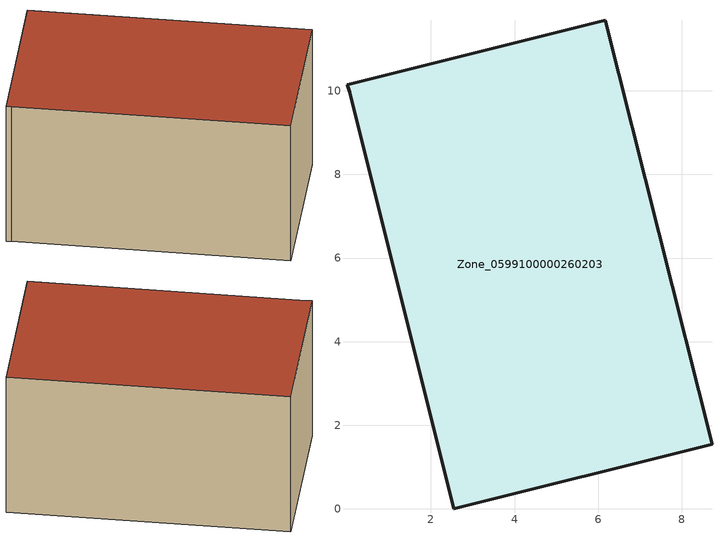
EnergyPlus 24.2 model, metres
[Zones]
Zone_0599100000260203
 floor ground (C_G): 0.06,9.96 0.01,10.14 6.17,11.69 8.72,1.55 2.55,0 z0
 wall outside (C_F): 8.72,1.55 6.17,11.69 0.01,10.14 0.06,9.96 2.55,0 8.72,1.55 z0:5.9
 roof outside (C_R): 0.01,10.14 0.06,9.96 2.55,0 8.72,1.55 6.17,11.69 z5.9
[BUILDING]
Pand.0599100000260203: North Axis=0; Terrain=City; Loads Convergence Tolerance Value=0.04; Temperature Convergence Tolerance Value=0.4; Solar Distribution=FullExterior; Maximum Number of Warmup Days=25; Minimum Number of Warmup Days=1
[Site:Location]
Rotterdam.The.Hague.AP_ZH_NLD Design_Conditions: Latitude=51.96; Longitude=4.45; Time Zone=1; Elevation=-4.5
[SITE:GROUNDTEMPERATURE:BUILDINGSURFACE]
18, 18, 18, 18, 18, 18, 18, 18, 18, 18, 18, 18
[MATERIAL] Thermal Absorptance=0.9; Solar Absorptance=0.7; Visible Absorptance=0.7
Name | Roughness | Thickness | Conductivity | Density | Specific Heat
G.TI.1946-1964 | MediumSmooth | 0.15 | 1 | 540 | 1210
F.TI.1946-1964 | Rough | 0.3 | 0.857143 | 1920 | 840
R.TI.1946-1964 | MediumRough | 0.2 | 0.277778 | 1500 | 1000
[CONSTRUCTION]
C_G: G.TI.1946-1964
C_F: F.TI.1946-1964
C_R: R.TI.1946-1964
[ZONE]
Zone_0599100000260203: Type=1; Multiplier=1; Ceiling Height=Autocalculate; Volume=Autocalculate; Floor Area=autocalculate; Part of Total Floor Area=Yes
[ZONEINFILTRATION:DESIGNFLOWRATE]
Infil_Zone_0599100000260203: Zone or ZoneList or Space or SpaceList=Zone_0599100000260203; Schedule=AlwaysOn; Design Flow Rate Calculation Method=Flow/Area; Flow Rate per Floor Area=0.003; Constant Term Coefficient=1; Temperature Term Coefficient=0; Velocity Term Coefficient=0; Velocity Squared Term Coefficient=0
[HVACTEMPLATE:ZONE:IDEALLOADSAIRSYSTEM]
Zone_0599100000260203: Maximum Heating Supply Air Temperature=50; Minimum Cooling Supply Air Temperature=13; Maximum Heating Supply Air Humidity Ratio=0.0156; Minimum Cooling Supply Air Humidity Ratio=0.0077; Heating Limit=NoLimit; Cooling Limit=NoLimit; Dehumidification Control Type=ConstantSensibleHeatRatio; Cooling Sensible Heat Ratio=0.7; Dehumidification Setpoint=60; Humidification Control Type=None; Humidification Setpoint=30; Outdoor Air Method=None; Outdoor Air Flow Rate per Person=0.00944; Outdoor Air Flow Rate per Zone Floor Area=0; Outdoor Air Flow Rate per Zone=0; Demand Controlled Ventilation Type=None; Outdoor Air Economizer Type=NoEconomizer; Heat Recovery Type=None; Sensible Heat Recovery Effectiveness=0.7; Latent Heat Recovery Effectiveness=0.65
[ZONECONTROL:THERMOSTAT]
ThermostatControl_Zone_0599100000260203: Zone or ZoneList=Zone_0599100000260203; Control Type Schedule=DualSetpointControlType; Control 1=Thermostat_Zone_0599100000260203; Temperature Difference Between Cutout And Setpoint=0
[THERMOSTATSETPOINT:DUALSETPOINT]
Thermostat_Zone_0599100000260203: Heating Setpoint Temperature Schedule=HeatingSetpoint_Zone_0599100000260203; Cooling Setpoint Temperature Schedule=CoolingSetpoint_Zone_0599100000260203
[SCHEDULE:COMPACT]
HeatingSetpoint_Zone_0599100000260203: Through: 12/31, For: AllDays, Until: 24:00, 21
CoolingSetpoint_Zone_0599100000260203: Through: 12/31, For: AllDays, Until: 24:00, 24
DualSetpointControlType: Through: 12/31, For: AllDays, Until: 24:00, 4
AlwaysOn: Through: 12/31, For: AllDays, Until: 24:00, 1
